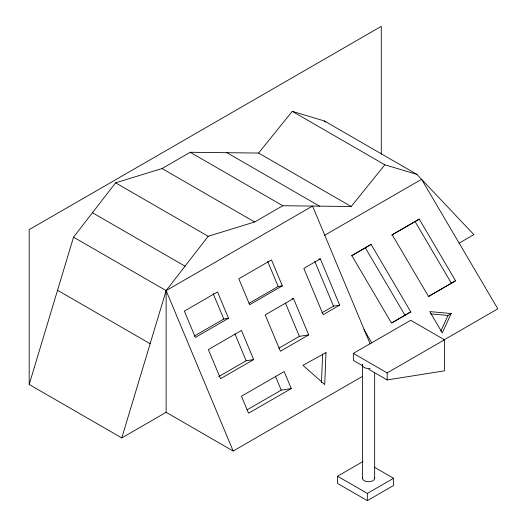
<?xml version="1.0" encoding="UTF-8"?>
<svg xmlns="http://www.w3.org/2000/svg" width="527" height="527" viewBox="0 0 527 527"><rect width="100%" height="100%" fill="white"/><g stroke="black" fill="none" stroke-linecap="round" stroke-linejoin="round"><path stroke-width="0.79" d="M321.49 382.635L322.616 353.973M362.55 376.337L233.178 451.026L166.13 412.318L121.777 437.924L29.189 384.473L73.543 237.157L115.584 182.823L162.052 168.535L190.207 152.283L258.592 153.054L351.18 206.512L384.842 164.793L416.956 174.411L473.872 234.647L459.03 243.21M121.777 437.924L166.13 290.614L208.172 236.28L254.64 221.992L282.795 205.734L351.18 206.512M440.862 331.101L448.022 315.442L451.171 313.519L429.768 311.609L442.305 332.906L451.171 313.519M258.592 153.054L292.254 111.342L324.368 120.953L416.956 174.411M351.595 255.865L371.087 244.416L410.77 311.852L391.969 322.899M391.633 235.194L419.248 219.113L455.552 280.799L428.649 296.47M324.672 235.253L421.58 179.305L497.811 308.848L443.655 340.113M320.33 258.862L303.829 268.388L323.183 314.691L339.684 305.159L320.33 258.862L318.789 259.106M249.04 303.328L278.177 286.504L282.34 285.851L271.497 259.91L238.81 278.783L249.653 304.725L282.34 285.851M194.153 336.134L223.791 319.019L228.527 318.275L217.526 291.958L184.364 311.101L195.365 337.425L228.527 318.275M371.087 244.416L351.792 255.555L391.469 322.992L410.77 311.852M419.248 219.113L392.193 234.732L428.497 296.418L455.552 280.799M293.506 298.552L265.213 314.889L280.404 351.226L308.697 334.889L293.506 298.552L291.951 298.802M321.819 312.886L333.505 306.134L339.684 305.159M218.685 376.621L246.162 360.758L253.652 359.579L241.478 330.462L208.369 349.579L220.536 378.696L253.652 359.579M278.855 348.195L299.362 336.358L308.697 334.889M247.077 409.854L281.234 390.132L291.266 388.557L284.165 371.568L241.465 396.218L248.566 413.208L291.266 388.557M362.517 365.705L353.36 360.422L353.36 353.373L410.685 320.278L444.492 339.796L444.492 370.837L387.167 379.934L368.854 369.368M353.36 353.373L387.167 372.892L444.492 339.796M374.407 467.225L393.57 478.285L393.57 485.505L367.339 500.65L337.53 483.437L337.53 476.224L363.05 461.487M337.53 476.224L367.339 493.43L393.57 478.285M430.585 313.888L448.022 315.442M292.254 111.342L384.842 164.793M226.933 152.698L319.52 206.149M190.207 152.283L282.795 205.734M162.052 168.535L254.64 221.992M115.584 182.823L208.172 236.28M92.449 212.724L185.036 266.175M73.543 237.157L166.13 290.614L233.178 451.026M57.548 290.265L150.136 343.723M324.368 120.953L325.495 122.145M415.131 221.63L451.428 283.315M365.382 247.907L405.059 315.337M363.907 329.507L371.792 342.906M370.119 343.788L312.557 206.07L166.13 290.614L166.13 412.318M314.79 261.352L333.505 306.134M285.443 303.051L299.362 336.358M267.644 261.306L278.177 286.504M275.371 376.1L281.234 390.132M234.923 333.881L246.162 360.758M213.099 293.453L223.791 319.019M387.167 372.892L387.167 379.934M381.284 154.154L381.284 26.35L29.189 229.634L29.189 384.473M374.664 373.228L374.664 478.233M367.339 493.43L367.339 500.65M362.451 365.027L362.451 478.233M374.453 477.324A6.107 3.524 0 0 1 368.557 481.757A6.107 3.524 0 0 1 362.655 477.324M370.138 368.432A6.107 3.524 0 0 1 362.655 364.111M325.989 352.629L324.731 384.565L302.933 365.303L325.989 352.629"/></g></svg>
